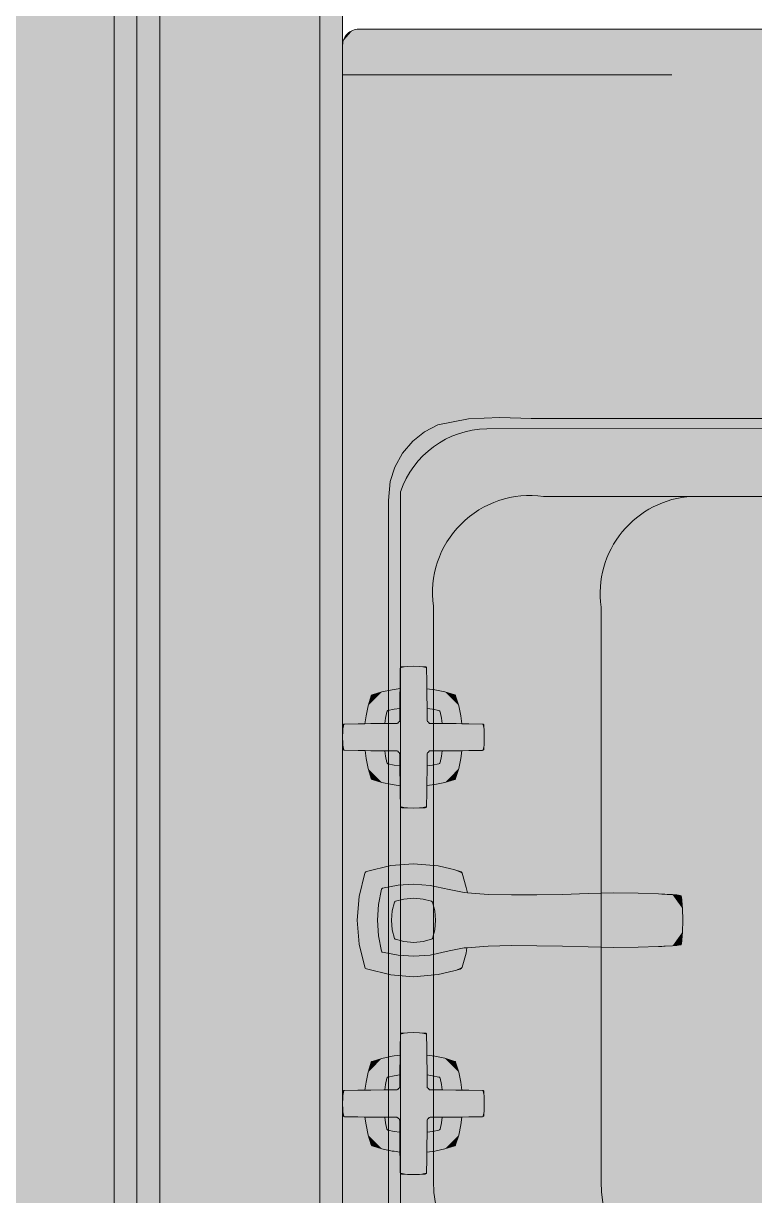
# Model space of a CAD drawing. Header units: inches. Extents: x 99 to 12024, y -5408 to 2559.
# Drawn here: x 8445.14 to 8461.13, y -5387.84 to -5362.19 of the extents above; entities that cross this region are included whole.
import ezdxf

# ---------------------------------------------------------------- set-up
doc = ezdxf.new("R2010")
doc.units = ezdxf.units.IN
doc.header["$LTSCALE"] = 96
doc.header["$MEASUREMENT"] = 0
doc.linetypes.add('Dot', pattern=[0.15, 0.075, -0.075])
for name, color, linetype, lineweight, true_color in [('Cabinets_  Base', 7, 'Dot', 5, 0xd4b6b5), ('Cabinets_ Countertops', 7, 'Continuous', 5, 0x804040), ('CAD_  Default', 7, 'Continuous', 18, 0x000000)]:
    doc.layers.add(name, color=color, linetype=linetype, lineweight=lineweight, true_color=true_color)
doc.layers.add('Fixtures_ Interior', color=231, linetype='Continuous', lineweight=0)
doc.layers.add('Walls_  Normal', color=6, linetype='Continuous', lineweight=13)

# ---------------------------------------------------------------- blocks, each defined once
blk = doc.blocks.new('K-19022-3  Park Falls Utility Sink CAD BLOCK')
at = {"layer": 'Fixtures_ Interior', "color": 17, "lineweight": 0, "true_color": 0x804040, "transparency": 33554687}
blk.add_lwpolyline([(-8.106, 21.982), (8.106, 21.982), (8.701, 21.986), (9.113, 21.943), (9.429, 21.841), (9.734, 21.675), (9.999, 21.454), (10.206, 21.197), (10.357, 20.906), (10.489, 20.237), (10.514, 19.551), (10.493, 18.86), (10.497, 2.167)], dxfattribs=at)
blk.add_lwpolyline([(6.38, 21, -0.498732), (8.787, 18.594), (8.787, 3.748, -0.472781), (6.417, 1.378), (-6.319, 1.378, -0.363053), (-8.688, 3.748), (-8.688, 18.594, -0.407539), (-6.213, 21)], format="xyb", close=True, dxfattribs=at)
blk.add_lwpolyline([(-8.679, 15.211, -0.374246), (-6.228, 17.333), (6.365, 17.333, -0.437782), (8.789, 15.351)], format="xyb", dxfattribs=at)
at = {"layer": 'Fixtures_ Interior', "color": 7, "lineweight": 0, "true_color": 0xffffff, "transparency": 33554687}
for points in [[(-10.493, 18.86), (-8.106, 21.982), (-10.493, 18.86), (10.493, 18.86)], [(-8.106, 21.982), (8.106, 21.982), (-8.106, 21.982), (10.493, 18.86)], [(8.701, 21.986), (10.489, 20.237), (8.701, 21.986), (8.106, 21.982)], [(8.106, 21.982), (10.489, 20.237), (8.106, 21.982), (10.514, 19.551)], [(10.514, 19.551), (10.493, 18.86), (10.514, 19.551), (8.106, 21.982)], [(9.113, 21.943), (10.489, 20.237), (9.113, 21.943), (8.701, 21.986)], [(9.429, 21.841), (10.489, 20.237), (9.429, 21.841), (9.113, 21.943)], [(9.429, 21.841), (9.734, 21.675), (9.429, 21.841), (10.357, 20.906)], [(10.357, 20.906), (10.489, 20.237), (10.357, 20.906), (9.429, 21.841)], [(9.734, 21.675), (9.999, 21.454), (9.734, 21.675), (10.357, 20.906)], [(9.999, 21.454), (10.206, 21.197), (9.999, 21.454), (10.357, 20.906)], [(-10.493, 18.86), (10.493, 18.86), (-10.493, 18.86), (-10.495, 2.554)], [(-10.495, 2.554), (10.493, 18.86), (-10.495, 2.554), (8.106, 0.004)], [(10.497, 2.167), (8.106, 0.004), (10.497, 2.167), (10.493, 18.86)]]:
    blk.add_solid(points, dxfattribs=at)
blk = doc.blocks.new('K-16232-3  Margaux Widespread Bathroom Sink Faucet')
at = {"layer": 'Fixtures_ Interior', "color": 17, "lineweight": 0, "true_color": 0x804040, "transparency": 33554687}
for points in [[(-2.489, 6.167), (-2.474, 6.163), (-2.464, 6.153), (-2.459, 6.138), (-2.453, 6.009), (-2.45, 5.88), (-2.453, 5.752), (-2.459, 5.622), (-2.464, 5.608), (-2.474, 5.598), (-2.489, 5.593), (-2.785, 5.589), (-2.94, 5.586), (-2.962, 5.413), (-3.01, 5.193), (-3.077, 4.978), (-3.081, 4.97), (-3.087, 4.964), (-3.095, 4.959), (-3.312, 4.893), (-3.531, 4.845), (-3.703, 4.822), (-3.706, 4.668), (-3.71, 4.372), (-3.715, 4.357), (-3.725, 4.347), (-3.739, 4.342), (-3.869, 4.336), (-3.997, 4.333), (-4.126, 4.336), (-4.255, 4.342), (-4.27, 4.347), (-4.28, 4.357), (-4.284, 4.372), (-4.289, 4.668), (-4.291, 4.822), (-4.465, 4.845), (-4.684, 4.893), (-4.901, 4.959), (-4.909, 4.964), (-4.915, 4.97), (-4.919, 4.978), (-4.986, 5.193), (-5.034, 5.413), (-5.056, 5.587), (-5.21, 5.589), (-5.506, 5.594), (-5.521, 5.598), (-5.531, 5.608), (-5.536, 5.623), (-5.542, 5.752), (-5.545, 5.881), (-5.542, 6.009), (-5.536, 6.139), (-5.531, 6.153), (-5.521, 6.163), (-5.506, 6.168), (-5.21, 6.172), (-5.057, 6.175), (-5.039, 6.305), (-5.034, 6.349), (-4.985, 6.569), (-4.919, 6.784), (-4.915, 6.792), (-4.909, 6.799), (-4.9, 6.803), (-4.684, 6.869), (-4.463, 6.917), (-4.292, 6.94), (-4.289, 7.093), (-4.285, 7.389), (-4.28, 7.404), (-4.27, 7.414), (-4.256, 7.419), (-4.126, 7.425), (-3.998, 7.428), (-3.869, 7.425), (-3.74, 7.419), (-3.725, 7.414), (-3.715, 7.404), (-3.711, 7.389), (-3.706, 7.093), (-3.704, 6.94), (-3.533, 6.917), (-3.312, 6.869), (-3.095, 6.803), (-3.087, 6.799), (-3.081, 6.792), (-3.077, 6.784), (-3.011, 6.569), (-2.962, 6.349), (-2.957, 6.305), (-2.939, 6.174), (-2.785, 6.172)], [(2.939, 6.174), (2.957, 6.305), (2.962, 6.349), (3.011, 6.569), (3.077, 6.784), (3.081, 6.792), (3.087, 6.798), (3.095, 6.803), (3.312, 6.869), (3.533, 6.917), (3.704, 6.939), (3.706, 7.092), (3.711, 7.389), (3.715, 7.403), (3.725, 7.413), (3.74, 7.418), (3.869, 7.425), (3.998, 7.427), (4.126, 7.425), (4.256, 7.418), (4.27, 7.413), (4.28, 7.403), (4.285, 7.389), (4.289, 7.092), (4.292, 6.94), (4.463, 6.917), (4.684, 6.869), (4.9, 6.803), (4.909, 6.798), (4.915, 6.792), (4.919, 6.784), (4.985, 6.569), (5.034, 6.349), (5.039, 6.305), (5.057, 6.174), (5.21, 6.172), (5.506, 6.168), (5.521, 6.163), (5.531, 6.153), (5.536, 6.138), (5.542, 6.009), (5.545, 5.881), (5.542, 5.752), (5.536, 5.623), (5.531, 5.608), (5.521, 5.598), (5.506, 5.593), (5.21, 5.589), (5.056, 5.587), (5.034, 5.413), (4.986, 5.193), (4.919, 4.978), (4.915, 4.97), (4.909, 4.964), (4.901, 4.959), (4.684, 4.892), (4.465, 4.845), (4.291, 4.822), (4.289, 4.668), (4.284, 4.372), (4.28, 4.357), (4.27, 4.347), (4.255, 4.342), (4.126, 4.335), (3.997, 4.333), (3.869, 4.335), (3.739, 4.342), (3.725, 4.347), (3.715, 4.357), (3.71, 4.372), (3.706, 4.668), (3.703, 4.822), (3.531, 4.845), (3.312, 4.892), (3.095, 4.959), (3.087, 4.964), (3.081, 4.97), (3.077, 4.978), (3.01, 5.193), (2.962, 5.413), (2.94, 5.586), (2.785, 5.589), (2.489, 5.593), (2.474, 5.598), (2.464, 5.607), (2.459, 5.622), (2.453, 5.751), (2.45, 5.88), (2.453, 6.009), (2.459, 6.138), (2.464, 6.153), (2.474, 6.163), (2.489, 6.167), (2.785, 6.172)], [(-0.713, 4.732), (-1.022, 4.817), (-1.053, 4.839), (-1.062, 4.857), (-1.103, 4.999), (-1.183, 5.343), (-1.23, 5.881), (-1.19, 6.376), (-1.061, 6.906), (-1.052, 6.923), (-1.04, 6.935), (-1.022, 6.945), (-0.519, 7.07), (0.002, 7.113), (0.523, 7.07), (1.027, 6.945), (1.045, 6.935), (1.057, 6.923), (1.066, 6.906), (1.195, 6.376), (1.235, 5.881), (1.188, 5.343), (1.124, 5.067), (1.108, 4.999), (1.067, 4.857), (1.058, 4.839), (1.049, 4.83), (1.027, 4.817), (0.718, 4.732), (0.6, 4.703), (0.565, 4.248), (0.555, 3.74), (0.559, 3.184), (0.568, 2.623), (0.583, 2.066), (0.598, 1.521), (0.593, 0.969), (0.576, 0.525), (0.574, 0.459), (0.571, 0.409), (0.57, 0.387), (0.568, 0.341), (0.561, 0.224), (0.554, 0.126), (0.542, 0.057), (0.537, 0.043), (0.528, 0.033), (0.514, 0.028), (0.26, 0.007), (0.002, 0), (-0.255, 0.007), (-0.509, 0.028), (-0.523, 0.033), (-0.532, 0.043), (-0.537, 0.057), (-0.549, 0.126), (-0.558, 0.224), (-0.565, 0.383), (-0.566, 0.409), (-0.569, 0.459), (-0.572, 0.525), (-0.588, 0.969), (-0.592, 1.521), (-0.579, 2.066), (-0.563, 2.623), (-0.554, 3.184), (-0.551, 3.74), (-0.56, 4.248), (-0.596, 4.715)], [(0.417, 6.276), (0.465, 6.093), (0.488, 5.874), (0.465, 5.668), (0.417, 5.485), (0.413, 5.477), (0.406, 5.47), (0.397, 5.466), (0.208, 5.417), (0.002, 5.399), (-0.203, 5.417), (-0.393, 5.466), (-0.401, 5.47), (-0.406, 5.475), (-0.413, 5.485), (-0.461, 5.668), (-0.484, 5.876), (-0.461, 6.093), (-0.413, 6.276), (-0.407, 6.286), (-0.401, 6.291), (-0.393, 6.296), (-0.203, 6.345), (0.002, 6.363), (0.208, 6.345), (0.397, 6.296), (0.406, 6.291), (0.413, 6.286)]]:
    blk.add_lwpolyline(points, close=True, dxfattribs=at)
for points in [[(-5.057, 6.175), (-4.926, 6.176), (-4.642, 6.179), (-4.362, 6.179), (-4.351, 6.182), (-4.341, 6.189), (-4.323, 6.206), (-4.306, 6.224), (-4.299, 6.234), (-4.296, 6.245), (-4.296, 6.525), (-4.293, 6.809), (-4.292, 6.94)], [(-3.704, 6.94), (-3.702, 6.809), (-3.699, 6.525), (-3.699, 6.245), (-3.696, 6.234), (-3.689, 6.224), (-3.672, 6.206), (-3.654, 6.189), (-3.644, 6.182), (-3.633, 6.18), (-3.353, 6.18), (-2.939, 6.174)], [(3.704, 6.939), (3.702, 6.809), (3.699, 6.525), (3.699, 6.245), (3.696, 6.234), (3.689, 6.224), (3.672, 6.206), (3.654, 6.188), (3.644, 6.182), (3.633, 6.179), (3.353, 6.179), (2.939, 6.174)], [(5.057, 6.174), (4.926, 6.176), (4.642, 6.179), (4.362, 6.179), (4.351, 6.181), (4.341, 6.189), (4.323, 6.206), (4.306, 6.223), (4.299, 6.233), (4.296, 6.245), (4.296, 6.525), (4.293, 6.809), (4.292, 6.94)], [(-0.596, 4.715), (-0.601, 4.774), (-0.667, 5.1), (-0.757, 5.517), (-0.783, 5.877), (-0.76, 6.216), (-0.696, 6.555), (-0.691, 6.565), (-0.684, 6.573), (-0.674, 6.578), (-0.339, 6.643), (0.002, 6.665), (0.344, 6.642), (0.679, 6.578), (0.689, 6.573), (0.696, 6.565), (0.701, 6.555), (0.765, 6.216), (0.787, 5.877), (0.762, 5.517), (0.672, 5.1), (0.606, 4.774), (0.6, 4.703)], [(-4.625, 6.179), (-4.607, 6.3), (-4.578, 6.438), (-4.573, 6.449), (-4.565, 6.457), (-4.554, 6.462), (-4.415, 6.491), (-4.296, 6.508)], [(-3.371, 6.18), (-3.389, 6.3), (-3.418, 6.438), (-3.423, 6.449), (-3.431, 6.457), (-3.442, 6.462), (-3.581, 6.491), (-3.699, 6.508)], [(3.371, 6.179), (3.389, 6.3), (3.418, 6.438), (3.423, 6.449), (3.431, 6.457), (3.442, 6.462), (3.581, 6.49), (3.699, 6.508)], [(4.625, 6.179), (4.607, 6.3), (4.578, 6.438), (4.573, 6.449), (4.565, 6.457), (4.554, 6.462), (4.415, 6.49), (4.296, 6.508)], [(-4.291, 4.822), (-4.293, 4.952), (-4.296, 5.236), (-4.296, 5.516), (-4.298, 5.527), (-4.305, 5.537), (-4.323, 5.555), (-4.341, 5.573), (-4.351, 5.58), (-4.362, 5.582), (-4.642, 5.582), (-4.926, 5.585), (-5.056, 5.587)], [(-4.625, 5.582), (-4.607, 5.462), (-4.578, 5.324), (-4.573, 5.313), (-4.565, 5.305), (-4.554, 5.3), (-4.415, 5.271), (-4.296, 5.253)], [(-2.94, 5.586), (-3.353, 5.582), (-3.633, 5.582), (-3.644, 5.579), (-3.654, 5.572), (-3.672, 5.555), (-3.689, 5.537), (-3.696, 5.527), (-3.699, 5.516), (-3.699, 5.236), (-3.702, 4.952), (-3.703, 4.822)], [(-3.371, 5.582), (-3.389, 5.462), (-3.418, 5.324), (-3.423, 5.313), (-3.431, 5.305), (-3.442, 5.3), (-3.581, 5.271), (-3.699, 5.253)], [(2.94, 5.586), (3.353, 5.582), (3.633, 5.582), (3.644, 5.579), (3.654, 5.572), (3.672, 5.555), (3.689, 5.537), (3.696, 5.527), (3.699, 5.515), (3.699, 5.235), (3.702, 4.951), (3.703, 4.822)], [(3.371, 5.582), (3.389, 5.462), (3.418, 5.324), (3.423, 5.313), (3.431, 5.305), (3.442, 5.3), (3.581, 5.271), (3.699, 5.253)], [(4.291, 4.822), (4.293, 4.951), (4.296, 5.235), (4.296, 5.515), (4.298, 5.527), (4.305, 5.537), (4.323, 5.555), (4.341, 5.572), (4.351, 5.58), (4.362, 5.582), (4.642, 5.582), (4.926, 5.585), (5.056, 5.587)], [(4.625, 5.582), (4.607, 5.462), (4.578, 5.324), (4.573, 5.313), (4.565, 5.305), (4.554, 5.3), (4.415, 5.271), (4.296, 5.253)]]:
    blk.add_lwpolyline(points, dxfattribs=at)
at = {"layer": 'Fixtures_ Interior', "color": 7, "lineweight": 0, "true_color": 0xffffff, "transparency": 33554687}
for points in [[(-4.126, 7.425), (-3.998, 7.428), (-4.126, 7.425), (-4.289, 7.093)], [(-3.998, 7.428), (-3.706, 7.093), (-3.998, 7.428), (-4.289, 7.093)], [(-4.285, 7.389), (-4.126, 7.425), (-4.285, 7.389), (-4.289, 7.093)], [(-4.256, 7.419), (-4.126, 7.425), (-4.256, 7.419), (-4.285, 7.389)], [(-4.285, 7.389), (-4.27, 7.414), (-4.285, 7.389), (-4.256, 7.419)], [(-3.869, 7.425), (-3.706, 7.093), (-3.869, 7.425), (-3.998, 7.428)], [(-3.869, 7.425), (-3.711, 7.389), (-3.869, 7.425), (-3.706, 7.093)], [(-3.74, 7.419), (-3.711, 7.389), (-3.74, 7.419), (-3.869, 7.425)], [(-3.725, 7.414), (-3.711, 7.389), (-3.725, 7.414), (-3.74, 7.419)], [(3.869, 7.425), (3.998, 7.427), (3.869, 7.425), (3.706, 7.092)], [(3.998, 7.427), (4.289, 7.092), (3.998, 7.427), (3.706, 7.092)], [(3.711, 7.389), (3.869, 7.425), (3.711, 7.389), (3.706, 7.092)], [(3.74, 7.418), (3.869, 7.425), (3.74, 7.418), (3.711, 7.389)], [(3.711, 7.389), (3.725, 7.413), (3.711, 7.389), (3.74, 7.418)], [(4.126, 7.425), (4.289, 7.092), (4.126, 7.425), (3.998, 7.427)], [(4.126, 7.425), (4.285, 7.389), (4.126, 7.425), (4.289, 7.092)], [(4.256, 7.418), (4.285, 7.389), (4.256, 7.418), (4.126, 7.425)], [(4.27, 7.413), (4.285, 7.389), (4.27, 7.413), (4.256, 7.418)], [(-4.28, 7.404), (-4.27, 7.414), (-4.28, 7.404), (-4.285, 7.389)], [(-3.715, 7.404), (-3.711, 7.389), (-3.715, 7.404), (-3.725, 7.414)], [(3.715, 7.403), (3.725, 7.413), (3.715, 7.403), (3.711, 7.389)], [(4.28, 7.403), (4.285, 7.389), (4.28, 7.403), (4.27, 7.413)], [(-5.039, 6.305), (-4.292, 6.94), (-5.039, 6.305), (-5.057, 6.175)], [(-5.057, 6.175), (-4.292, 6.94), (-5.057, 6.175), (-2.939, 6.174)], [(-4.463, 6.917), (-4.292, 6.94), (-4.463, 6.917), (-5.039, 6.305)], [(-5.034, 6.349), (-4.463, 6.917), (-5.034, 6.349), (-5.039, 6.305)], [(-4.684, 6.869), (-4.463, 6.917), (-4.684, 6.869), (-5.034, 6.349)], [(-4.289, 7.093), (-3.706, 7.093), (-4.289, 7.093), (-4.292, 6.94)], [(-3.706, 7.093), (-3.704, 6.94), (-3.706, 7.093), (-4.292, 6.94)], [(-4.292, 6.94), (-3.704, 6.94), (-4.292, 6.94), (-2.939, 6.174)], [(-3.533, 6.917), (-2.957, 6.305), (-3.533, 6.917), (-3.704, 6.94)], [(-3.704, 6.94), (-2.957, 6.305), (-3.704, 6.94), (-2.939, 6.174)], [(-3.312, 6.869), (-2.962, 6.349), (-3.312, 6.869), (-3.533, 6.917)], [(-2.962, 6.349), (-2.957, 6.305), (-2.962, 6.349), (-3.533, 6.917)], [(-1.19, 6.376), (0.002, 7.113), (-1.19, 6.376), (-1.23, 5.881)], [(0.002, 7.113), (1.235, 5.881), (0.002, 7.113), (-1.23, 5.881)], [(-0.519, 7.07), (0.002, 7.113), (-0.519, 7.07), (-1.19, 6.376)], [(-1.19, 6.376), (-1.061, 6.906), (-1.19, 6.376), (-0.519, 7.07)], [(-1.061, 6.906), (-1.022, 6.945), (-1.061, 6.906), (-0.519, 7.07)], [(-1.04, 6.935), (-1.022, 6.945), (-1.04, 6.935), (-1.061, 6.906)], [(-1.061, 6.906), (-1.052, 6.923), (-1.061, 6.906), (-1.04, 6.935)], [(0.523, 7.07), (1.195, 6.376), (0.523, 7.07), (0.002, 7.113)], [(1.195, 6.376), (1.235, 5.881), (1.195, 6.376), (0.002, 7.113)], [(0.523, 7.07), (1.027, 6.945), (0.523, 7.07), (1.066, 6.906)], [(1.066, 6.906), (1.195, 6.376), (1.066, 6.906), (0.523, 7.07)], [(1.027, 6.945), (1.045, 6.935), (1.027, 6.945), (1.066, 6.906)], [(1.045, 6.935), (1.057, 6.923), (1.045, 6.935), (1.066, 6.906)], [(2.939, 6.174), (3.704, 6.939), (2.939, 6.174), (4.292, 6.94)], [(4.292, 6.94), (5.057, 6.174), (4.292, 6.94), (2.939, 6.174)], [(2.939, 6.174), (2.957, 6.305), (2.939, 6.174), (3.704, 6.939)], [(2.957, 6.305), (3.533, 6.917), (2.957, 6.305), (3.704, 6.939)], [(2.957, 6.305), (2.962, 6.349), (2.957, 6.305), (3.533, 6.917)], [(2.962, 6.349), (3.312, 6.869), (2.962, 6.349), (3.533, 6.917)], [(3.704, 6.939), (3.706, 7.092), (3.704, 6.939), (4.292, 6.94)], [(3.706, 7.092), (4.289, 7.092), (3.706, 7.092), (4.292, 6.94)], [(4.463, 6.917), (5.039, 6.305), (4.463, 6.917), (4.292, 6.94)], [(4.292, 6.94), (5.039, 6.305), (4.292, 6.94), (5.057, 6.174)], [(4.684, 6.869), (5.034, 6.349), (4.684, 6.869), (4.463, 6.917)], [(5.034, 6.349), (5.039, 6.305), (5.034, 6.349), (4.463, 6.917)], [(-4.985, 6.569), (-4.684, 6.869), (-4.985, 6.569), (-5.034, 6.349)], [(-4.919, 6.784), (-4.684, 6.869), (-4.919, 6.784), (-4.985, 6.569)], [(-4.9, 6.803), (-4.684, 6.869), (-4.9, 6.803), (-4.919, 6.784)], [(-4.919, 6.784), (-4.915, 6.792), (-4.919, 6.784), (-4.9, 6.803)], [(-4.915, 6.792), (-4.909, 6.799), (-4.915, 6.792), (-4.9, 6.803)], [(-3.011, 6.569), (-2.962, 6.349), (-3.011, 6.569), (-3.312, 6.869)], [(-3.095, 6.803), (-3.077, 6.784), (-3.095, 6.803), (-3.312, 6.869)], [(-3.312, 6.869), (-3.077, 6.784), (-3.312, 6.869), (-3.011, 6.569)], [(-3.095, 6.803), (-3.087, 6.799), (-3.095, 6.803), (-3.081, 6.792)], [(-3.081, 6.792), (-3.077, 6.784), (-3.081, 6.792), (-3.095, 6.803)], [(3.011, 6.569), (3.312, 6.869), (3.011, 6.569), (2.962, 6.349)], [(3.011, 6.569), (3.077, 6.784), (3.011, 6.569), (3.312, 6.869)], [(3.077, 6.784), (3.095, 6.803), (3.077, 6.784), (3.312, 6.869)], [(3.081, 6.792), (3.095, 6.803), (3.081, 6.792), (3.077, 6.784)], [(3.087, 6.798), (3.095, 6.803), (3.087, 6.798), (3.081, 6.792)], [(4.985, 6.569), (5.034, 6.349), (4.985, 6.569), (4.684, 6.869)], [(4.9, 6.803), (4.919, 6.784), (4.9, 6.803), (4.684, 6.869)], [(4.684, 6.869), (4.919, 6.784), (4.684, 6.869), (4.985, 6.569)], [(4.9, 6.803), (4.909, 6.798), (4.9, 6.803), (4.915, 6.792)], [(4.915, 6.792), (4.919, 6.784), (4.915, 6.792), (4.9, 6.803)], [(-5.545, 5.881), (-5.542, 6.009), (-5.545, 5.881), (-5.21, 6.172)], [(-5.21, 5.589), (-5.545, 5.881), (-5.21, 5.589), (-5.21, 6.172)], [(-5.506, 6.168), (-5.21, 6.172), (-5.506, 6.168), (-5.542, 6.009)], [(-5.536, 6.139), (-5.506, 6.168), (-5.536, 6.139), (-5.542, 6.009)], [(-5.531, 6.153), (-5.506, 6.168), (-5.531, 6.153), (-5.536, 6.139)], [(-5.521, 6.163), (-5.506, 6.168), (-5.521, 6.163), (-5.531, 6.153)], [(-5.21, 5.589), (-5.21, 6.172), (-5.21, 5.589), (-5.057, 6.175)], [(-5.056, 5.587), (-5.21, 5.589), (-5.056, 5.587), (-5.057, 6.175)], [(-5.057, 6.175), (-2.939, 6.174), (-5.057, 6.175), (-5.056, 5.587)], [(-5.056, 5.587), (-2.939, 6.174), (-5.056, 5.587), (-4.291, 4.822)], [(-4.291, 4.822), (-2.939, 6.174), (-4.291, 4.822), (-2.94, 5.586)], [(-2.785, 5.589), (-2.94, 5.586), (-2.785, 5.589), (-2.939, 6.174)], [(-2.785, 6.172), (-2.785, 5.589), (-2.785, 6.172), (-2.939, 6.174)], [(-2.785, 6.172), (-2.489, 6.167), (-2.785, 6.172), (-2.453, 6.009)], [(-2.785, 6.172), (-2.453, 6.009), (-2.785, 6.172), (-2.45, 5.88)], [(-2.785, 6.172), (-2.45, 5.88), (-2.785, 6.172), (-2.785, 5.589)], [(-2.489, 6.167), (-2.474, 6.163), (-2.489, 6.167), (-2.464, 6.153)], [(-2.464, 6.153), (-2.459, 6.138), (-2.464, 6.153), (-2.489, 6.167)], [(-2.489, 6.167), (-2.459, 6.138), (-2.489, 6.167), (-2.453, 6.009)], [(2.785, 6.172), (2.785, 5.589), (2.785, 6.172), (2.45, 5.88)], [(2.45, 5.88), (2.453, 6.009), (2.45, 5.88), (2.785, 6.172)], [(2.785, 6.172), (2.453, 6.009), (2.785, 6.172), (2.489, 6.167)], [(2.453, 6.009), (2.459, 6.138), (2.453, 6.009), (2.489, 6.167)], [(2.464, 6.153), (2.489, 6.167), (2.464, 6.153), (2.459, 6.138)], [(2.474, 6.163), (2.489, 6.167), (2.474, 6.163), (2.464, 6.153)], [(2.94, 5.586), (2.785, 5.589), (2.94, 5.586), (2.939, 6.174)], [(2.939, 6.174), (2.785, 5.589), (2.939, 6.174), (2.785, 6.172)], [(5.057, 6.174), (5.056, 5.587), (5.057, 6.174), (2.939, 6.174)], [(2.939, 6.174), (5.056, 5.587), (2.939, 6.174), (4.291, 4.822)], [(2.94, 5.586), (2.939, 6.174), (2.94, 5.586), (4.291, 4.822)], [(5.21, 5.589), (5.056, 5.587), (5.21, 5.589), (5.057, 6.174)], [(5.21, 6.172), (5.21, 5.589), (5.21, 6.172), (5.057, 6.174)], [(5.506, 6.168), (5.542, 6.009), (5.506, 6.168), (5.21, 6.172)], [(5.21, 6.172), (5.542, 6.009), (5.21, 6.172), (5.545, 5.881)], [(5.21, 6.172), (5.545, 5.881), (5.21, 6.172), (5.21, 5.589)], [(5.521, 6.163), (5.531, 6.153), (5.521, 6.163), (5.506, 6.168)], [(5.506, 6.168), (5.531, 6.153), (5.506, 6.168), (5.536, 6.138)], [(5.536, 6.138), (5.542, 6.009), (5.536, 6.138), (5.506, 6.168)], [(-5.21, 5.589), (-5.542, 5.752), (-5.21, 5.589), (-5.545, 5.881)], [(-5.536, 5.623), (-5.542, 5.752), (-5.536, 5.623), (-5.506, 5.594)], [(-5.506, 5.594), (-5.542, 5.752), (-5.506, 5.594), (-5.21, 5.589)], [(-2.45, 5.88), (-2.453, 5.752), (-2.45, 5.88), (-2.785, 5.589)], [(-2.453, 5.752), (-2.489, 5.593), (-2.453, 5.752), (-2.785, 5.589)], [(-2.459, 5.622), (-2.489, 5.593), (-2.459, 5.622), (-2.453, 5.752)], [(-0.596, 4.715), (-1.183, 5.343), (-0.596, 4.715), (-1.23, 5.881)], [(-1.23, 5.881), (1.235, 5.881), (-1.23, 5.881), (-0.596, 4.715)], [(1.235, 5.881), (0.6, 4.703), (1.235, 5.881), (-0.596, 4.715)], [(1.188, 5.343), (0.6, 4.703), (1.188, 5.343), (1.235, 5.881)], [(2.785, 5.589), (2.453, 5.751), (2.785, 5.589), (2.45, 5.88)], [(2.459, 5.622), (2.453, 5.751), (2.459, 5.622), (2.489, 5.593)], [(2.489, 5.593), (2.453, 5.751), (2.489, 5.593), (2.785, 5.589)], [(5.545, 5.881), (5.542, 5.752), (5.545, 5.881), (5.21, 5.589)], [(5.506, 5.593), (5.21, 5.589), (5.506, 5.593), (5.542, 5.752)], [(5.536, 5.623), (5.506, 5.593), (5.536, 5.623), (5.542, 5.752)], [(-5.506, 5.594), (-5.531, 5.608), (-5.506, 5.594), (-5.536, 5.623)], [(-5.521, 5.598), (-5.531, 5.608), (-5.521, 5.598), (-5.506, 5.594)], [(-5.034, 5.413), (-5.056, 5.587), (-5.034, 5.413), (-4.465, 4.845)], [(-4.465, 4.845), (-5.056, 5.587), (-4.465, 4.845), (-4.291, 4.822)], [(-4.684, 4.893), (-4.986, 5.193), (-4.684, 4.893), (-5.034, 5.413)], [(-4.465, 4.845), (-4.684, 4.893), (-4.465, 4.845), (-5.034, 5.413)], [(-2.94, 5.586), (-3.703, 4.822), (-2.94, 5.586), (-4.291, 4.822)], [(-2.962, 5.413), (-3.703, 4.822), (-2.962, 5.413), (-2.94, 5.586)], [(-3.531, 4.845), (-3.703, 4.822), (-3.531, 4.845), (-2.962, 5.413)], [(-2.962, 5.413), (-3.312, 4.893), (-2.962, 5.413), (-3.531, 4.845)], [(-2.962, 5.413), (-3.01, 5.193), (-2.962, 5.413), (-3.312, 4.893)], [(-2.464, 5.608), (-2.489, 5.593), (-2.464, 5.608), (-2.459, 5.622)], [(-2.474, 5.598), (-2.489, 5.593), (-2.474, 5.598), (-2.464, 5.608)], [(2.464, 5.607), (2.459, 5.622), (2.464, 5.607), (2.489, 5.593)], [(2.489, 5.593), (2.474, 5.598), (2.489, 5.593), (2.464, 5.607)], [(2.962, 5.413), (2.94, 5.586), (2.962, 5.413), (3.703, 4.822)], [(3.703, 4.822), (2.94, 5.586), (3.703, 4.822), (4.291, 4.822)], [(3.703, 4.822), (3.531, 4.845), (3.703, 4.822), (2.962, 5.413)], [(3.01, 5.193), (2.962, 5.413), (3.01, 5.193), (3.312, 4.892)], [(3.312, 4.892), (2.962, 5.413), (3.312, 4.892), (3.531, 4.845)], [(4.465, 4.845), (4.291, 4.822), (4.465, 4.845), (5.056, 5.587)], [(5.056, 5.587), (5.034, 5.413), (5.056, 5.587), (4.465, 4.845)], [(5.034, 5.413), (4.684, 4.892), (5.034, 5.413), (4.465, 4.845)], [(5.034, 5.413), (4.986, 5.193), (5.034, 5.413), (4.684, 4.892)], [(5.531, 5.608), (5.506, 5.593), (5.531, 5.608), (5.536, 5.623)], [(5.521, 5.598), (5.506, 5.593), (5.521, 5.598), (5.531, 5.608)], [(-4.919, 4.978), (-4.986, 5.193), (-4.919, 4.978), (-4.684, 4.893)], [(-3.01, 5.193), (-3.077, 4.978), (-3.01, 5.193), (-3.312, 4.893)], [(-1.103, 4.999), (-1.183, 5.343), (-1.103, 4.999), (-0.713, 4.732)], [(-0.713, 4.732), (-1.183, 5.343), (-0.713, 4.732), (-0.596, 4.715)], [(0.718, 4.732), (0.6, 4.703), (0.718, 4.732), (1.188, 5.343)], [(1.124, 5.067), (0.718, 4.732), (1.124, 5.067), (1.188, 5.343)], [(3.312, 4.892), (3.077, 4.978), (3.312, 4.892), (3.01, 5.193)], [(4.986, 5.193), (4.919, 4.978), (4.986, 5.193), (4.684, 4.892)], [(-4.901, 4.959), (-4.915, 4.97), (-4.901, 4.959), (-4.919, 4.978)], [(-4.684, 4.893), (-4.901, 4.959), (-4.684, 4.893), (-4.919, 4.978)], [(-4.909, 4.964), (-4.915, 4.97), (-4.909, 4.964), (-4.901, 4.959)], [(-3.077, 4.978), (-3.095, 4.959), (-3.077, 4.978), (-3.312, 4.893)], [(-3.081, 4.97), (-3.095, 4.959), (-3.081, 4.97), (-3.077, 4.978)], [(-3.087, 4.964), (-3.095, 4.959), (-3.087, 4.964), (-3.081, 4.97)], [(-1.022, 4.817), (-1.062, 4.857), (-1.022, 4.817), (-1.103, 4.999)], [(-0.713, 4.732), (-1.022, 4.817), (-0.713, 4.732), (-1.103, 4.999)], [(1.108, 4.999), (0.718, 4.732), (1.108, 4.999), (1.124, 5.067)], [(1.027, 4.817), (0.718, 4.732), (1.027, 4.817), (1.108, 4.999)], [(1.067, 4.857), (1.027, 4.817), (1.067, 4.857), (1.108, 4.999)], [(3.081, 4.97), (3.077, 4.978), (3.081, 4.97), (3.095, 4.959)], [(3.095, 4.959), (3.077, 4.978), (3.095, 4.959), (3.312, 4.892)], [(3.095, 4.959), (3.087, 4.964), (3.095, 4.959), (3.081, 4.97)], [(4.919, 4.978), (4.901, 4.959), (4.919, 4.978), (4.684, 4.892)], [(4.915, 4.97), (4.901, 4.959), (4.915, 4.97), (4.919, 4.978)], [(4.909, 4.964), (4.901, 4.959), (4.909, 4.964), (4.915, 4.97)], [(-4.291, 4.822), (-3.703, 4.822), (-4.291, 4.822), (-3.706, 4.668)], [(-4.289, 4.668), (-4.291, 4.822), (-4.289, 4.668), (-3.706, 4.668)], [(-4.284, 4.372), (-4.289, 4.668), (-4.284, 4.372), (-4.126, 4.336)], [(-3.706, 4.668), (-3.997, 4.333), (-3.706, 4.668), (-4.289, 4.668)], [(-4.289, 4.668), (-3.997, 4.333), (-4.289, 4.668), (-4.126, 4.336)], [(-3.869, 4.336), (-3.997, 4.333), (-3.869, 4.336), (-3.706, 4.668)], [(-3.706, 4.668), (-3.71, 4.372), (-3.706, 4.668), (-3.869, 4.336)], [(-1.053, 4.839), (-1.062, 4.857), (-1.053, 4.839), (-1.022, 4.817)], [(-0.596, 4.715), (0.6, 4.703), (-0.596, 4.715), (-0.56, 4.248)], [(0.6, 4.703), (0.565, 4.248), (0.6, 4.703), (-0.56, 4.248)], [(1.049, 4.83), (1.027, 4.817), (1.049, 4.83), (1.067, 4.857)], [(1.067, 4.857), (1.058, 4.839), (1.067, 4.857), (1.049, 4.83)], [(3.703, 4.822), (4.291, 4.822), (3.703, 4.822), (3.706, 4.668)], [(3.706, 4.668), (4.291, 4.822), (3.706, 4.668), (4.289, 4.668)], [(3.869, 4.335), (3.71, 4.372), (3.869, 4.335), (3.706, 4.668)], [(3.997, 4.333), (3.869, 4.335), (3.997, 4.333), (3.706, 4.668)], [(3.997, 4.333), (3.706, 4.668), (3.997, 4.333), (4.289, 4.668)], [(3.997, 4.333), (4.289, 4.668), (3.997, 4.333), (4.126, 4.335)], [(4.289, 4.668), (4.284, 4.372), (4.289, 4.668), (4.126, 4.335)], [(-4.27, 4.347), (-4.28, 4.357), (-4.27, 4.347), (-4.284, 4.372)], [(-4.255, 4.342), (-4.27, 4.347), (-4.255, 4.342), (-4.284, 4.372)], [(-4.126, 4.336), (-4.255, 4.342), (-4.126, 4.336), (-4.284, 4.372)], [(-3.71, 4.372), (-3.739, 4.342), (-3.71, 4.372), (-3.869, 4.336)], [(-3.725, 4.347), (-3.739, 4.342), (-3.725, 4.347), (-3.71, 4.372)], [(-3.71, 4.372), (-3.715, 4.357), (-3.71, 4.372), (-3.725, 4.347)], [(3.715, 4.357), (3.71, 4.372), (3.715, 4.357), (3.725, 4.347)], [(3.725, 4.347), (3.71, 4.372), (3.725, 4.347), (3.739, 4.342)], [(3.739, 4.342), (3.71, 4.372), (3.739, 4.342), (3.869, 4.335)], [(4.284, 4.372), (4.255, 4.342), (4.284, 4.372), (4.126, 4.335)], [(4.27, 4.347), (4.255, 4.342), (4.27, 4.347), (4.284, 4.372)], [(4.284, 4.372), (4.28, 4.357), (4.284, 4.372), (4.27, 4.347)], [(0.565, 4.248), (-0.551, 3.74), (0.565, 4.248), (-0.56, 4.248)], [(0.555, 3.74), (-0.551, 3.74), (0.555, 3.74), (0.565, 4.248)], [(-0.554, 3.184), (-0.551, 3.74), (-0.554, 3.184), (0.559, 3.184)], [(0.559, 3.184), (-0.551, 3.74), (0.559, 3.184), (0.555, 3.74)], [(0.568, 2.623), (-0.563, 2.623), (0.568, 2.623), (0.559, 3.184)], [(0.559, 3.184), (-0.563, 2.623), (0.559, 3.184), (-0.554, 3.184)], [(-0.579, 2.066), (-0.563, 2.623), (-0.579, 2.066), (0.583, 2.066)], [(0.583, 2.066), (-0.563, 2.623), (0.583, 2.066), (0.568, 2.623)], [(0.598, 1.521), (-0.592, 1.521), (0.598, 1.521), (0.583, 2.066)], [(0.583, 2.066), (-0.592, 1.521), (0.583, 2.066), (-0.579, 2.066)], [(-0.588, 0.969), (-0.592, 1.521), (-0.588, 0.969), (0.593, 0.969)], [(0.593, 0.969), (-0.592, 1.521), (0.593, 0.969), (0.598, 1.521)], [(0.593, 0.969), (-0.572, 0.525), (0.593, 0.969), (-0.588, 0.969)], [(0.576, 0.525), (-0.572, 0.525), (0.576, 0.525), (0.593, 0.969)], [(0.002, 0), (-0.569, 0.459), (0.002, 0), (-0.572, 0.525)], [(0.576, 0.525), (0.002, 0), (0.576, 0.525), (-0.572, 0.525)], [(0.576, 0.525), (0.574, 0.459), (0.576, 0.525), (0.002, 0)], [(-0.566, 0.409), (-0.569, 0.459), (-0.566, 0.409), (0.002, 0)], [(-0.255, 0.007), (-0.565, 0.383), (-0.255, 0.007), (-0.566, 0.409)], [(0.002, 0), (-0.255, 0.007), (0.002, 0), (-0.566, 0.409)], [(-0.558, 0.224), (-0.565, 0.383), (-0.558, 0.224), (-0.255, 0.007)], [(0.574, 0.459), (0.571, 0.409), (0.574, 0.459), (0.002, 0)], [(0.571, 0.409), (0.26, 0.007), (0.571, 0.409), (0.002, 0)], [(0.571, 0.409), (0.57, 0.387), (0.571, 0.409), (0.26, 0.007)], [(0.57, 0.387), (0.568, 0.341), (0.57, 0.387), (0.26, 0.007)], [(0.568, 0.341), (0.561, 0.224), (0.568, 0.341), (0.26, 0.007)], [(-0.549, 0.126), (-0.558, 0.224), (-0.549, 0.126), (-0.255, 0.007)], [(-0.509, 0.028), (-0.537, 0.057), (-0.509, 0.028), (-0.549, 0.126)], [(-0.255, 0.007), (-0.509, 0.028), (-0.255, 0.007), (-0.549, 0.126)], [(-0.532, 0.043), (-0.537, 0.057), (-0.532, 0.043), (-0.523, 0.033)], [(-0.523, 0.033), (-0.537, 0.057), (-0.523, 0.033), (-0.509, 0.028)], [(0.561, 0.224), (0.554, 0.126), (0.561, 0.224), (0.26, 0.007)], [(0.554, 0.126), (0.514, 0.028), (0.554, 0.126), (0.26, 0.007)], [(0.542, 0.057), (0.514, 0.028), (0.542, 0.057), (0.554, 0.126)], [(0.537, 0.043), (0.514, 0.028), (0.537, 0.043), (0.542, 0.057)], [(0.528, 0.033), (0.514, 0.028), (0.528, 0.033), (0.537, 0.043)]]:
    blk.add_solid(points, dxfattribs=at)

msp = doc.modelspace()

# ---------------------------------------------------------------- linework, layer by layer
at = {"layer": 'Cabinets_  Base', "transparency": 33554687}
for p, q in [((8452.116, -5399.318), (8452.116, -5363.318)), ((8452.116, -5363.318), (8476.116, -5363.318))]:
    msp.add_line(p, q, dxfattribs=at)
msp.add_lwpolyline([(8452.116, -5399.318), (8452.116, -5363.318), (8476.116, -5363.318), (8476.116, -5399.318)], close=True, dxfattribs=at)
at = {"layer": 'Cabinets_  Base', "color": 252, "true_color": 0x949494, "transparency": 33554623}
for points in [[(8452.116, -5363.318), (8476.116, -5363.318), (8452.116, -5363.318), (8452.116, -5399.318)], [(8452.116, -5399.318), (8476.116, -5363.318), (8452.116, -5399.318), (8476.116, -5399.318)]]:
    msp.add_solid(points, dxfattribs=at)
at = {"layer": 'Cabinets_ Countertops', "transparency": 33554687}
for points in [[(8477.116, -5399.964, -0.414214), (8476.763, -5400.318), (8452.47, -5400.318, -0.414214), (8452.116, -5399.964), (8452.116, -5362.672, -0.414214), (8452.47, -5362.318), (8476.763, -5362.318, -0.414214), (8477.116, -5362.672)], [(8453.381, -5389.263, 0.372004), (8455.341, -5391.587), (8473.49, -5391.591, 0.367371), (8474.809, -5389.813), (8474.809, -5372.332, 0.307064), (8473.533, -5371.058), (8455.267, -5371.064, 0.315636), (8453.381, -5372.439)]]:
    msp.add_lwpolyline(points, format="xyb", close=True, dxfattribs=at)
at = {"layer": 'CAD_  Default', "transparency": 33554687}
for points in [[(8477.116, -5399.964, -0.414214), (8476.763, -5400.318), (8452.47, -5400.318, -0.414214), (8452.116, -5399.964), (8452.116, -5362.672, -0.414214), (8452.47, -5362.318), (8476.763, -5362.318, -0.414214), (8477.116, -5362.672)], [(8453.381, -5389.263, 0.372004), (8455.341, -5391.587), (8473.49, -5391.591, 0.367371), (8474.809, -5389.813), (8474.809, -5372.332, 0.307064), (8473.533, -5371.058), (8455.267, -5371.064, 0.315636), (8453.381, -5372.439)]]:
    msp.add_lwpolyline(points, format="xyb", close=True, dxfattribs=at)
at = {"layer": 'CAD_  Default', "color": 252, "true_color": 0x949494, "transparency": 33554623}
for points in [[(8452.378, -5362.33), (8452.47, -5362.318), (8452.378, -5362.33), (8452.116, -5362.672)], [(8452.116, -5362.672), (8452.47, -5362.318), (8452.116, -5362.672), (8455.267, -5371.064)], [(8452.334, -5362.345), (8452.378, -5362.33), (8452.334, -5362.345), (8452.116, -5362.672)], [(8452.128, -5362.58), (8452.334, -5362.345), (8452.128, -5362.58), (8452.116, -5362.672)], [(8452.189, -5362.456), (8452.334, -5362.345), (8452.189, -5362.456), (8452.128, -5362.58)], [(8452.128, -5362.58), (8452.163, -5362.495), (8452.128, -5362.58), (8452.189, -5362.456)], [(8452.143, -5362.536), (8452.163, -5362.495), (8452.143, -5362.536), (8452.128, -5362.58)], [(8452.189, -5362.456), (8452.22, -5362.422), (8452.189, -5362.456), (8452.334, -5362.345)], [(8452.22, -5362.422), (8452.293, -5362.365), (8452.22, -5362.422), (8452.334, -5362.345)], [(8452.254, -5362.391), (8452.293, -5362.365), (8452.254, -5362.391), (8452.22, -5362.422)], [(8452.423, -5362.321), (8452.47, -5362.318), (8452.423, -5362.321), (8452.378, -5362.33)], [(8476.763, -5362.318), (8473.533, -5371.058), (8476.763, -5362.318), (8452.47, -5362.318)], [(8452.47, -5362.318), (8473.533, -5371.058), (8452.47, -5362.318), (8455.267, -5371.064)], [(8452.119, -5362.625), (8452.128, -5362.58), (8452.119, -5362.625), (8452.116, -5362.672)], [(8453.381, -5389.263), (8452.116, -5399.964), (8453.381, -5389.263), (8452.116, -5362.672)], [(8452.116, -5362.672), (8453.381, -5372.439), (8452.116, -5362.672), (8453.381, -5389.263)], [(8452.116, -5362.672), (8455.267, -5371.064), (8452.116, -5362.672), (8455.039, -5371.081)], [(8455.039, -5371.081), (8454.778, -5371.133), (8455.039, -5371.081), (8452.116, -5362.672)], [(8452.116, -5362.672), (8454.778, -5371.133), (8452.116, -5362.672), (8454.526, -5371.218)], [(8454.526, -5371.218), (8454.288, -5371.336), (8454.526, -5371.218), (8452.116, -5362.672)], [(8452.116, -5362.672), (8454.288, -5371.336), (8452.116, -5362.672), (8454.067, -5371.484)], [(8454.067, -5371.484), (8453.867, -5371.659), (8454.067, -5371.484), (8452.116, -5362.672)], [(8452.116, -5362.672), (8453.867, -5371.659), (8452.116, -5362.672), (8453.691, -5371.859)], [(8453.691, -5371.859), (8453.544, -5372.08), (8453.691, -5371.859), (8452.116, -5362.672)], [(8452.116, -5362.672), (8453.544, -5372.08), (8452.116, -5362.672), (8453.426, -5372.318)], [(8453.426, -5372.318), (8453.381, -5372.439), (8453.426, -5372.318), (8452.116, -5362.672)]]:
    msp.add_solid(points, dxfattribs=at)
at = {"layer": 'Walls_  Normal', "transparency": 33554687}
for p, q in [((8447.116, -5031.818), (8447.116, -5400.818)), ((8447.616, -5031.818), (8447.616, -5400.818)), ((8448.116, -5031.818), (8448.116, -5400.818)), ((8451.616, -5302.318), (8451.616, -5400.818)), ((8452.116, -5302.818), (8452.116, -5400.318))]:
    msp.add_line(p, q, dxfattribs=at)
at = {"layer": 'Walls_  Normal', "color": 252, "true_color": 0x949494, "transparency": 33554687}
for points in [[(8447.116, -5031.818), (8447.116, -5400.818), (8443.616, -5031.818), (8443.616, -5400.818)], [(8447.616, -5031.818), (8447.616, -5400.818), (8447.116, -5031.818), (8447.116, -5400.818)], [(8448.116, -5031.818), (8448.116, -5400.818), (8447.616, -5031.818), (8447.616, -5400.818)], [(8451.616, -5031.818), (8451.616, -5400.818), (8448.116, -5031.818), (8448.116, -5400.818)]]:
    msp.add_solid(points, dxfattribs=at)
at = {"layer": 'Walls_  Normal', "color": 1, "transparency": 33554687}
msp.add_solid([(8452.116, -5302.318), (8452.133, -5400.818), (8451.616, -5302.318), (8451.616, -5400.818)], dxfattribs=at)

# ---------------------------------------------------------------- block references
at = {"layer": 'Fixtures_ Interior', "transparency": 33554687, "rotation": 89.99999999999997}
for name, p, xscale, yscale in [('K-19022-3  Park Falls Utility Sink CAD BLOCK', (8475.11, -5381.318), 0.9986589550971985, 1.000354766845703), ('K-16232-3  Margaux Widespread Bathroom Sink Faucet', (8459.554, -5381.818), 1.002718925476074, 1.001326203346252)]:
    msp.add_blockref(name, p, dxfattribs=dict(at, xscale=xscale, yscale=yscale))

doc.saveas('drawing.dxf')
